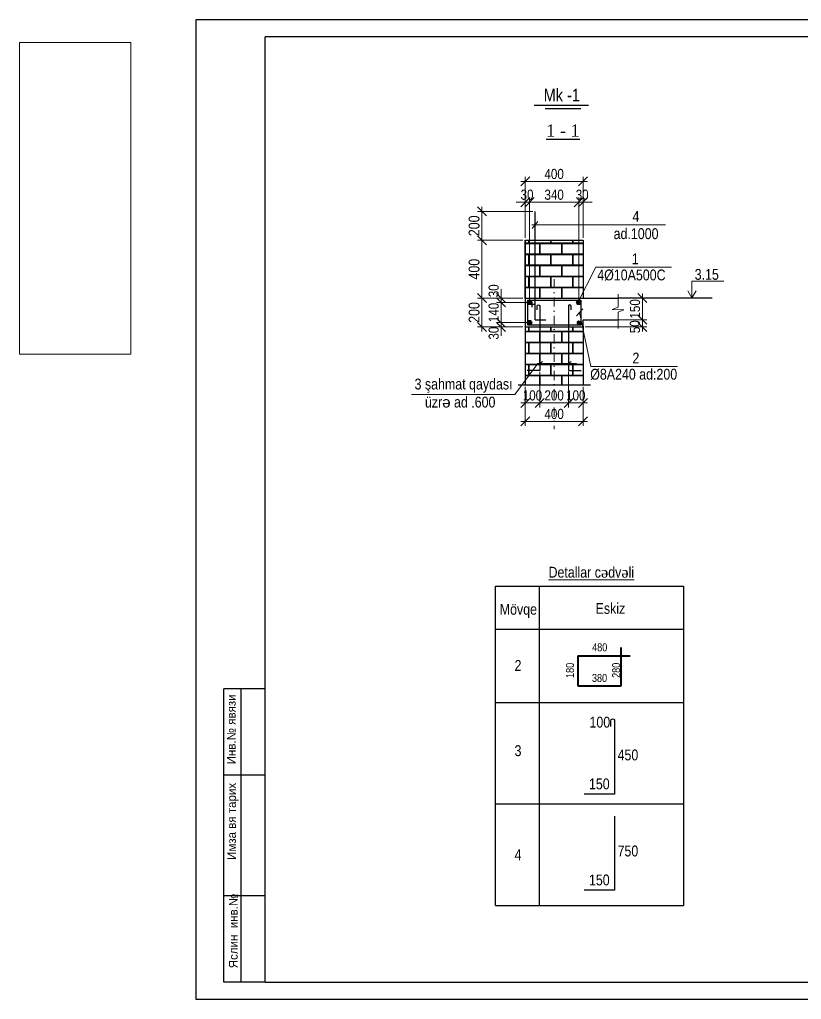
# Model space of a CAD drawing. Header units: millimetres. Extents: x 1321639 to 1366864, y -922319 to -736703.
# Drawn here: x 1323564 to 1345214, y -890723 to -863588 of the extents above; entities that cross this region are included whole.
import ezdxf

# ---------------------------------------------------------------- set-up
doc = ezdxf.new("R2010")
doc.units = ezdxf.units.MM
for name, pattern in [('DASHDOT', [25.4, 12.7, -6.35, 0, -6.35]), ('DASHDOTX2', [50.8, 25.4, -12.7, 0, -12.7]), ('Dot & Dashed', [469.194434, 246.944437, -123.472219, 0, -98.777778])]:
    doc.linetypes.add(name, pattern=pattern)
for name, color, linetype, lineweight in [('ARMATUR', 7, 'Continuous', 30), ('Ox xetti', 1, 'DASHDOT', 18), ('РАЗМЕРЫ', 80, 'Continuous', 9)]:
    doc.layers.add(name, color=color, linetype=linetype, lineweight=lineweight)
doc.styles.add('CP_ATTR', font='A3TI(LA).TTF')
doc.styles.add('style1', font='A3TI(LA).TTF', dxfattribs={"height": 200})
doc.styles.add('style6', font='ARIALN.TTF', dxfattribs={"height": 300})
doc.styles.add('Times New  Roman', font='times.ttf')
doc.styles.add('yazitipi', font='ARIALN.TTF')
doc.dimstyles.new('DIM_100', dxfattribs={"dimscale": 100, "dimtxt": 250, "dimasz": 2.5, "dimexe": 1.25, "dimexo": 0.625, "dimtad": 1, "dimdec": 0, "dimtxsty": 'style1', "dimblk": 'OBLIQUE', "dimcen": 2.5, "dimdle": 1.25, "dimclrd": 251, "dimclre": 251, "dimaunit": 1, "dimadec": 3, "dimazin": 0, "dimtfac": 1, "dimtdec": 0, "dimtmove": 1, "dimatfit": 3, "dimfxl": 1.25, "dimlwd": 5, "dimlwe": 5, "dimarcsym": 0})
doc.dimstyles.new('sevda', dxfattribs={"dimscale": 100, "dimtxt": 2.8, "dimasz": 2.5, "dimexe": 1.25, "dimexo": 0.625, "dimtad": 1, "dimtxsty": 'yazitipi', "dimblk": 'OBLIQUE', "dimcen": 2.5, "dimdle": 1.25, "dimclrd": 253, "dimclre": 253, "dimclrt": 73, "dimaunit": 1, "dimadec": 3, "dimazin": 0, "dimtfac": 1, "dimtmove": 1, "dimatfit": 3, "dimfxl": 1, "dimlwd": 13, "dimlwe": 13, "dimarcsym": 0})
pattern_1 = [(0, (337324.07, -47743.4), (304.8, 304.8), [595.3125, -14.2875]), (0, (337019.27, -47729.12), (304.8, 304.8), [595.3125, -14.2875]), (90, (337324.07, -47743.4), (-304.8, 304.8), [-319.0875, 290.5125]), (90, (337309.8, -47743.4), (-304.8, 304.8), [-319.0875, 290.5125])]

# ---------------------------------------------------------------- blocks, each defined once
blk = doc.blocks.new('_Oblique')
at = {"color": 0, "linetype": 'ByBlock', "lineweight": -2}
blk.add_line((-0.5, -0.5), (0.5, 0.5), dxfattribs=at)
blk = doc.blocks.new('*D147')
at = {"color": 251, "lineweight": 5, "ltscale": 15, "transparency": 16777216}
for p, q in [((1337503, -871299), (1336242, -871299)), ((1337503, -872099), (1336242, -872099))]:
    blk.add_line(p, q, dxfattribs=at)
at = {"color": 251, "linetype": 'ByBlock', "lineweight": 5, "ltscale": 15, "transparency": 16777216}
blk.add_line((1336367, -871174), (1336367, -872224), dxfattribs=at)
at = {"layer": 'Defpoints', "color": 0, "lineweight": 30, "ltscale": 15, "transparency": 16777216}
for p in [(1337566, -871299), (1336367, -872099), (1337566, -872099)]:
    blk.add_point(p, dxfattribs=at)
at = {"color": 251, "lineweight": 5, "ltscale": 15, "transparency": 16777216, "xscale": 250, "yscale": 250, "zscale": 250}
for p, rotation in [((1336367, -871299), 90), ((1336367, -872099), 270)]:
    blk.add_blockref('_Oblique', p, dxfattribs=dict(at, rotation=rotation))
at = {"color": 0, "lineweight": 15, "ltscale": 15, "transparency": 16777216, "insert": (1336151, -871699), "char_height": 300, "attachment_point": 5, "rotation": 90, "style": 'style6'}
blk.add_mtext('200', dxfattribs=at)
blk = doc.blocks.new('*D104')
at = {"color": 251, "linetype": 'ByBlock', "lineweight": 5, "ltscale": 15, "transparency": 16777216}
blk.add_line((1336367, -869574), (1336367, -871424), dxfattribs=at)
at = {"color": 251, "lineweight": 5, "ltscale": 15, "transparency": 16777216}
for p, q in [((1337503, -869699), (1336242, -869699)), ((1337503, -871299), (1336242, -871299))]:
    blk.add_line(p, q, dxfattribs=at)
at = {"layer": 'Defpoints', "color": 0, "lineweight": 30, "ltscale": 15, "transparency": 16777216}
for p in [(1337566, -869699), (1336367, -871299), (1337566, -871299)]:
    blk.add_point(p, dxfattribs=at)
at = {"color": 251, "lineweight": 5, "ltscale": 15, "transparency": 16777216, "xscale": 250, "yscale": 250, "zscale": 250}
for p, rotation in [((1336367, -869699), 90), ((1336367, -871299), 270)]:
    blk.add_blockref('_Oblique', p, dxfattribs=dict(at, rotation=rotation))
at = {"color": 0, "lineweight": 15, "ltscale": 15, "transparency": 16777216, "insert": (1336151, -870499), "char_height": 300, "attachment_point": 5, "rotation": 90, "style": 'style6'}
blk.add_mtext('400', dxfattribs=at)
blk = doc.blocks.new('dfvdvbvrtb')
at = {"lineweight": 25}
for p, q in [((1482917, -118590), (1523117, -118590)), ((1484917, -137990), (1483717, -137990)), ((1484917, -140490), (1483719, -140490)), ((1484917, -143990), (1483719, -143990)), ((1484917, -146490), (1483717, -146490)), ((1523117, -146990), (1482917, -146990))]:
    blk.add_line(p, q, dxfattribs=at)
at = {"color": 1, "lineweight": 25}
blk.add_line((1482917, -146990), (1482917, -118590), dxfattribs=at)
at = {"lineweight": 25, "ltscale": 15}
for p, q in [((1522617, -119090), (1484916, -119090)), ((1484917, -146490), (1522617, -146490))]:
    blk.add_line(p, q, dxfattribs=at)
at = {"color": 1, "lineweight": 25, "ltscale": 15}
blk.add_line((1484917, -146490), (1484917, -119089), dxfattribs=at)
at = {"lineweight": 25, "ltscale": 0.25}
for p, q in [((1483717, -146490), (1483717, -137990)), ((1484217, -146491), (1484217, -137990))]:
    blk.add_line(p, q, dxfattribs=at)
at = {"lineweight": 25, "char_height": 250, "width": 5959.93, "attachment_point": 1, "rotation": 90, "style": 'CP_ATTR'}
for s, insert in [('\\pt3143;Инв.№ явязи', (1483809, -140177)), ('\\pt3143;Имза вя тарих', (1483818, -142947)), ('\\pt3143;Яслин  инв.№', (1483868, -146089))]:
    blk.add_mtext(s, dxfattribs=dict(at, insert=insert))
blk = doc.blocks.new('*D124')
at = {"color": 253, "lineweight": 13, "transparency": 16777216}
for p, q in [((1340200, -871299), (1340936, -871299)), ((1340811, -871174), (1340811, -872024)), ((1340200, -871899), (1340936, -871899))]:
    blk.add_line(p, q, dxfattribs=at)
at = {"layer": 'Defpoints', "color": 0, "lineweight": 30, "transparency": 16777216}
for p in [(1340138, -871299), (1340138, -871899), (1340811, -871899)]:
    blk.add_point(p, dxfattribs=at)
at = {"color": 253, "lineweight": 13, "transparency": 16777216, "xscale": 250, "yscale": 250, "zscale": 250}
for p, rotation in [((1340811, -871299), 90), ((1340811, -871899), 270)]:
    blk.add_blockref('_Oblique', p, dxfattribs=dict(at, rotation=rotation))
at = {"color": 73, "transparency": 16777216, "insert": (1340606, -871599), "char_height": 280, "attachment_point": 5, "rotation": 90, "style": 'yazitipi'}
blk.add_mtext('{\\C256;150}', dxfattribs=at)
blk = doc.blocks.new('*D33')
at = {"color": 253, "lineweight": 13, "transparency": 16777216}
for p, q in [((1340811, -872224), (1340811, -871774)), ((1339228, -871899), (1340936, -871899)), ((1339228, -872099), (1340936, -872099))]:
    blk.add_line(p, q, dxfattribs=at)
at = {"layer": 'Defpoints', "color": 0, "lineweight": 30, "transparency": 16777216}
for p in [(1339166, -871899), (1339166, -872099), (1340811, -871899)]:
    blk.add_point(p, dxfattribs=at)
at = {"color": 253, "lineweight": 13, "transparency": 16777216, "xscale": 250, "yscale": 250, "zscale": 250}
for p, rotation in [((1340811, -871899), 90), ((1340811, -872099), 270)]:
    blk.add_blockref('_Oblique', p, dxfattribs=dict(at, rotation=rotation))
at = {"color": 73, "transparency": 16777216, "insert": (1340606, -872094), "char_height": 280, "attachment_point": 5, "rotation": 90, "style": 'yazitipi'}
blk.add_mtext('{\\C256;50}', dxfattribs=at)
blk = doc.blocks.new('*D125')
at = {"color": 253, "lineweight": 13, "transparency": 16777216}
for p, q in [((1337503, -871299), (1336773, -871299)), ((1336898, -871299), (1336898, -871049)), ((1336898, -871419), (1336898, -871299)), ((1337623, -871419), (1336773, -871419)), ((1336898, -871419), (1336898, -871669))]:
    blk.add_line(p, q, dxfattribs=at)
at = {"layer": 'Defpoints', "color": 0, "lineweight": 30, "transparency": 16777216}
for p in [(1336898, -871299), (1337566, -871299), (1337686, -871419)]:
    blk.add_point(p, dxfattribs=at)
at = {"color": 253, "lineweight": 13, "transparency": 16777216, "xscale": 250, "yscale": 250, "zscale": 250}
for p, rotation in [((1336898, -871299), 270), ((1336898, -871419), 90)]:
    blk.add_blockref('_Oblique', p, dxfattribs=dict(at, rotation=rotation))
at = {"color": 73, "transparency": 16777216, "insert": (1336693, -871098), "char_height": 280, "attachment_point": 5, "rotation": 90, "style": 'yazitipi'}
blk.add_mtext('{\\C256;30}', dxfattribs=at)
blk = doc.blocks.new('*D126')
at = {"color": 253, "lineweight": 13, "transparency": 16777216}
for p, q in [((1336898, -871979), (1336898, -871729)), ((1337623, -871979), (1336773, -871979)), ((1337503, -872099), (1336773, -872099)), ((1336898, -871979), (1336898, -872099)), ((1336898, -872099), (1336898, -872349))]:
    blk.add_line(p, q, dxfattribs=at)
at = {"layer": 'Defpoints', "color": 0, "lineweight": 30, "transparency": 16777216}
for p in [(1336898, -872099), (1337566, -872099), (1337686, -871979)]:
    blk.add_point(p, dxfattribs=at)
at = {"color": 253, "lineweight": 13, "transparency": 16777216, "xscale": 250, "yscale": 250, "zscale": 250}
for p, rotation in [((1336898, -871979), 270), ((1336898, -872099), 90)]:
    blk.add_blockref('_Oblique', p, dxfattribs=dict(at, rotation=rotation))
at = {"color": 73, "transparency": 16777216, "insert": (1336693, -872271), "char_height": 280, "attachment_point": 5, "rotation": 90, "style": 'yazitipi'}
blk.add_mtext('{\\C256;30}', dxfattribs=at)
blk = doc.blocks.new('*D34')
at = {"color": 253, "lineweight": 13, "transparency": 16777216}
for p, q in [((1336898, -871294), (1336898, -872104)), ((1337623, -871419), (1336773, -871419)), ((1337623, -871979), (1336773, -871979))]:
    blk.add_line(p, q, dxfattribs=at)
at = {"layer": 'Defpoints', "color": 0, "lineweight": 30, "transparency": 16777216}
for p in [(1337686, -871419), (1336898, -871979), (1337686, -871979)]:
    blk.add_point(p, dxfattribs=at)
at = {"color": 253, "lineweight": 13, "transparency": 16777216, "xscale": 250, "yscale": 250, "zscale": 250}
for p, rotation in [((1336898, -871419), 90), ((1336898, -871979), 270)]:
    blk.add_blockref('_Oblique', p, dxfattribs=dict(at, rotation=rotation))
at = {"color": 73, "transparency": 16777216, "insert": (1336693, -871699), "char_height": 280, "attachment_point": 5, "rotation": 90, "style": 'yazitipi'}
blk.add_mtext('{\\C256;140}', dxfattribs=at)
blk = doc.blocks.new('*D127')
at = {"color": 253, "lineweight": 13, "transparency": 16777216}
for p, q in [((1337966, -873371), (1337966, -874328)), ((1337566, -873756), (1337566, -874328)), ((1338091, -874203), (1337441, -874203))]:
    blk.add_line(p, q, dxfattribs=at)
at = {"layer": 'Defpoints', "color": 0, "lineweight": 30, "transparency": 16777216}
for p in [(1337966, -873308), (1337566, -873694), (1337566, -874203)]:
    blk.add_point(p, dxfattribs=at)
at = {"color": 253, "lineweight": 13, "transparency": 16777216, "xscale": 250, "yscale": 250, "zscale": 250, "rotation": 180}
blk.add_blockref('_Oblique', (1337566, -874203), dxfattribs=at)
at = {"color": 253, "lineweight": 13, "transparency": 16777216, "xscale": 250, "yscale": 250, "zscale": 250}
blk.add_blockref('_Oblique', (1337966, -874203), dxfattribs=at)
at = {"color": 73, "transparency": 16777216, "insert": (1337766, -873997), "char_height": 280, "attachment_point": 5, "style": 'yazitipi'}
blk.add_mtext('{\\C256;100}', dxfattribs=at)
blk = doc.blocks.new('*D35')
at = {"color": 253, "lineweight": 13, "transparency": 16777216}
for p, q in [((1338766, -873756), (1338766, -874328)), ((1339166, -873756), (1339166, -874328)), ((1339291, -874203), (1338641, -874203))]:
    blk.add_line(p, q, dxfattribs=at)
at = {"layer": 'Defpoints', "color": 0, "lineweight": 30, "transparency": 16777216}
for p in [(1338766, -873694), (1339166, -873694), (1338766, -874203)]:
    blk.add_point(p, dxfattribs=at)
at = {"color": 253, "lineweight": 13, "transparency": 16777216, "xscale": 250, "yscale": 250, "zscale": 250, "rotation": 180}
blk.add_blockref('_Oblique', (1338766, -874203), dxfattribs=at)
at = {"color": 253, "lineweight": 13, "transparency": 16777216, "xscale": 250, "yscale": 250, "zscale": 250}
blk.add_blockref('_Oblique', (1339166, -874203), dxfattribs=at)
at = {"color": 73, "transparency": 16777216, "insert": (1338966, -873997), "char_height": 280, "attachment_point": 5, "style": 'yazitipi'}
blk.add_mtext('{\\C256;100}', dxfattribs=at)
blk = doc.blocks.new('*D36')
at = {"color": 253, "lineweight": 13, "transparency": 16777216}
for p, q in [((1337966, -873340), (1337966, -874328)), ((1338766, -873340), (1338766, -874328)), ((1338891, -874203), (1337841, -874203))]:
    blk.add_line(p, q, dxfattribs=at)
at = {"layer": 'Defpoints', "color": 0, "lineweight": 30, "transparency": 16777216}
for p in [(1337966, -873277), (1338766, -873277), (1337966, -874203)]:
    blk.add_point(p, dxfattribs=at)
at = {"color": 253, "lineweight": 13, "transparency": 16777216, "xscale": 250, "yscale": 250, "zscale": 250, "rotation": 180}
blk.add_blockref('_Oblique', (1337966, -874203), dxfattribs=at)
at = {"color": 253, "lineweight": 13, "transparency": 16777216, "xscale": 250, "yscale": 250, "zscale": 250}
blk.add_blockref('_Oblique', (1338766, -874203), dxfattribs=at)
at = {"color": 73, "transparency": 16777216, "insert": (1338366, -873997), "char_height": 280, "attachment_point": 5, "style": 'yazitipi'}
blk.add_mtext('{\\C256;200}', dxfattribs=at)
blk = doc.blocks.new('*D37')
at = {"color": 253, "lineweight": 13, "transparency": 16777216}
for p, q in [((1337566, -873756), (1337566, -874841)), ((1339166, -873756), (1339166, -874841)), ((1337441, -874716), (1339291, -874716))]:
    blk.add_line(p, q, dxfattribs=at)
at = {"layer": 'Defpoints', "color": 0, "lineweight": 30, "transparency": 16777216}
for p in [(1337566, -873694), (1339166, -873694), (1339166, -874716)]:
    blk.add_point(p, dxfattribs=at)
at = {"color": 253, "lineweight": 13, "transparency": 16777216, "xscale": 250, "yscale": 250, "zscale": 250, "rotation": 180}
blk.add_blockref('_Oblique', (1337566, -874716), dxfattribs=at)
at = {"color": 253, "lineweight": 13, "transparency": 16777216, "xscale": 250, "yscale": 250, "zscale": 250}
blk.add_blockref('_Oblique', (1339166, -874716), dxfattribs=at)
at = {"color": 73, "transparency": 16777216, "insert": (1338366, -874511), "char_height": 280, "attachment_point": 5, "style": 'yazitipi'}
blk.add_mtext('{\\C256;400}', dxfattribs=at)
blk = doc.blocks.new('*D38')
at = {"color": 253, "lineweight": 13, "transparency": 16777216}
for p, q in [((1337566, -869636), (1337566, -868519)), ((1337686, -871356), (1337686, -868519)), ((1337566, -868644), (1337316, -868644)), ((1337686, -868644), (1337566, -868644)), ((1337686, -868644), (1337936, -868644))]:
    blk.add_line(p, q, dxfattribs=at)
at = {"layer": 'Defpoints', "color": 0, "lineweight": 30, "transparency": 16777216}
for p in [(1337566, -868644), (1337566, -869699), (1337686, -871419)]:
    blk.add_point(p, dxfattribs=at)
at = {"color": 253, "lineweight": 13, "transparency": 16777216, "xscale": 250, "yscale": 250, "zscale": 250}
blk.add_blockref('_Oblique', (1337566, -868644), dxfattribs=at)
at = {"color": 253, "lineweight": 13, "transparency": 16777216, "xscale": 250, "yscale": 250, "zscale": 250, "rotation": 180}
blk.add_blockref('_Oblique', (1337686, -868644), dxfattribs=at)
at = {"color": 73, "transparency": 16777216, "insert": (1337616, -868439), "char_height": 280, "attachment_point": 5, "style": 'yazitipi'}
blk.add_mtext('{\\C256;30}', dxfattribs=at)
blk = doc.blocks.new('*D39')
at = {"color": 253, "lineweight": 13, "transparency": 16777216}
for p, q in [((1337686, -869636), (1337686, -868519)), ((1339046, -869636), (1339046, -868519)), ((1337561, -868644), (1339171, -868644))]:
    blk.add_line(p, q, dxfattribs=at)
at = {"layer": 'Defpoints', "color": 0, "lineweight": 30, "transparency": 16777216}
for p in [(1339046, -868644), (1337686, -869699), (1339046, -869699)]:
    blk.add_point(p, dxfattribs=at)
at = {"color": 253, "lineweight": 13, "transparency": 16777216, "xscale": 250, "yscale": 250, "zscale": 250, "rotation": 180}
blk.add_blockref('_Oblique', (1337686, -868644), dxfattribs=at)
at = {"color": 253, "lineweight": 13, "transparency": 16777216, "xscale": 250, "yscale": 250, "zscale": 250}
blk.add_blockref('_Oblique', (1339046, -868644), dxfattribs=at)
at = {"color": 73, "transparency": 16777216, "insert": (1338366, -868439), "char_height": 280, "attachment_point": 5, "style": 'yazitipi'}
blk.add_mtext('{\\C256;340}', dxfattribs=at)
blk = doc.blocks.new('*D128')
at = {"color": 253, "lineweight": 13, "transparency": 16777216}
for p, q in [((1337566, -869636), (1337566, -867945)), ((1339166, -869636), (1339166, -867945)), ((1339291, -868070), (1337441, -868070))]:
    blk.add_line(p, q, dxfattribs=at)
at = {"layer": 'Defpoints', "color": 0, "lineweight": 30, "transparency": 16777216}
for p in [(1337566, -868070), (1337566, -869699), (1339166, -869699)]:
    blk.add_point(p, dxfattribs=at)
at = {"color": 253, "lineweight": 13, "transparency": 16777216, "xscale": 250, "yscale": 250, "zscale": 250, "rotation": 180}
blk.add_blockref('_Oblique', (1337566, -868070), dxfattribs=at)
at = {"color": 253, "lineweight": 13, "transparency": 16777216, "xscale": 250, "yscale": 250, "zscale": 250}
blk.add_blockref('_Oblique', (1339166, -868070), dxfattribs=at)
at = {"color": 73, "transparency": 16777216, "insert": (1338366, -867865), "char_height": 280, "attachment_point": 5, "style": 'yazitipi'}
blk.add_mtext('{\\C256;400}', dxfattribs=at)
blk = doc.blocks.new('*D40')
at = {"color": 253, "lineweight": 13, "transparency": 16777216}
for p, q in [((1339046, -871368), (1339046, -868519)), ((1339166, -869636), (1339166, -868519)), ((1339046, -868644), (1338796, -868644)), ((1339166, -868644), (1339046, -868644)), ((1339166, -868644), (1339416, -868644))]:
    blk.add_line(p, q, dxfattribs=at)
at = {"layer": 'Defpoints', "color": 0, "lineweight": 30, "transparency": 16777216}
for p in [(1339046, -868644), (1339166, -869699), (1339046, -871430)]:
    blk.add_point(p, dxfattribs=at)
at = {"color": 253, "lineweight": 13, "transparency": 16777216, "xscale": 250, "yscale": 250, "zscale": 250}
blk.add_blockref('_Oblique', (1339046, -868644), dxfattribs=at)
at = {"color": 253, "lineweight": 13, "transparency": 16777216, "xscale": 250, "yscale": 250, "zscale": 250, "rotation": 180}
blk.add_blockref('_Oblique', (1339166, -868644), dxfattribs=at)
at = {"color": 73, "transparency": 16777216, "insert": (1339143, -868439), "char_height": 280, "attachment_point": 5, "style": 'yazitipi'}
blk.add_mtext('{\\C256;30}', dxfattribs=at)
blk = doc.blocks.new('*D129')
at = {"color": 251, "linetype": 'ByBlock', "lineweight": 5, "ltscale": 15, "transparency": 16777216}
blk.add_line((1336367, -868774), (1336367, -869824), dxfattribs=at)
at = {"color": 251, "lineweight": 5, "ltscale": 15, "transparency": 16777216}
for p, q in [((1337776, -868899), (1336242, -868899)), ((1337503, -869699), (1336242, -869699))]:
    blk.add_line(p, q, dxfattribs=at)
at = {"layer": 'Defpoints', "color": 0, "lineweight": 30, "ltscale": 15, "transparency": 16777216}
for p in [(1337839, -868899), (1336367, -869699), (1337566, -869699)]:
    blk.add_point(p, dxfattribs=at)
at = {"color": 251, "lineweight": 5, "ltscale": 15, "transparency": 16777216, "xscale": 250, "yscale": 250, "zscale": 250}
for p, rotation in [((1336367, -868899), 90), ((1336367, -869699), 270)]:
    blk.add_blockref('_Oblique', p, dxfattribs=dict(at, rotation=rotation))
at = {"color": 0, "lineweight": 15, "ltscale": 15, "transparency": 16777216, "insert": (1336151, -869299), "char_height": 300, "attachment_point": 5, "rotation": 90, "style": 'style6'}
blk.add_mtext('200', dxfattribs=at)

msp = doc.modelspace()

# ---------------------------------------------------------------- hatches: boundary and pattern name
at = {"ltscale": 1.5}
h = msp.add_hatch(dxfattribs=at)
h.set_pattern_fill('AR-B816C', color=256, scale=1.5)
h.set_pattern_definition(pattern_1)
h.paths.add_polyline_path([(1339165.797, -869698.549), (1337838.674, -869698.549), (1337838.674, -871298.549), (1339165.757, -871298.549), (1339165.797, -871143.352)])
h.paths.add_polyline_path([(1337838.674, -869698.549), (1337565.797, -869698.549), (1337565.797, -871298.549), (1337838.674, -871298.549)])
at = {"ltscale": 25}
h = msp.add_hatch(color=256, dxfattribs=at)
edge = h.paths.add_edge_path()
edge.add_arc((1337685.797, -871418.549), 60.18, 0, 360)
h = msp.add_hatch(color=256, dxfattribs=at)
edge = h.paths.add_edge_path()
edge.add_arc((1339045.797, -871418.549), 60.18, 0, 360)
at = {"ltscale": 1.5}
h = msp.add_hatch(dxfattribs=at)
h.set_pattern_fill('AR-B816C', color=256, scale=1.5)
h.set_pattern_definition(pattern_1)
edge = h.paths.add_edge_path()
edge.add_line((1339165.797, -873698.521), (1339165.737, -872098.549))
edge.add_line((1339165.737, -872098.549), (1337565.797, -872098.549))
edge.add_line((1337565.797, -872098.565), (1337565.797, -873698.549))
edge.add_line((1337565.797, -873698.549), (1338611.272, -873698.549))
edge.add_line((1338611.272, -873698.549), (1338622.801, -873698.549))
edge.add_line((1338622.801, -873698.549), (1339165.797, -873698.549))
h.paths.add_polyline_path([(1339165.797, -873698.521), (1339165.757, -873493.26), (1339165.757, -873618.381), (1339165.797, -873693.972), (1339165.757, -872498.549)], flags=17)
at = {"ltscale": 25}
h = msp.add_hatch(color=256, dxfattribs=at)
edge = h.paths.add_edge_path()
edge.add_arc((1337685.797, -871978.549), 60.18, 0, 360)
h = msp.add_hatch(color=256, dxfattribs=at)
edge = h.paths.add_edge_path()
edge.add_arc((1339045.797, -871980.062), 60.18, 0, 360)

# ---------------------------------------------------------------- linework, layer by layer
at = {"color": 0}
for p, q in [((1337813.471, -865957.888), (1339317.16, -865957.888)), ((1338119.953, -866049.804), (1339101.665, -866049.804))]:
    msp.add_line(p, q, dxfattribs=at)
at = {"linetype": 'Dot & Dashed', "lineweight": 9, "ltscale": 15}
for p, q in [((1337744.218, -869275.133), (1341564.413, -869275.133)), ((1338993.353, -871479.396), (1339523.965, -870447.539)), ((1339523.965, -870447.539), (1341615.17, -870447.539)), ((1342182.901, -871298.549), (1342182.901, -870847.648)), ((1339065.717, -871699.664), (1339385.553, -873198.968)), ((1339385.553, -873198.968), (1341785.553, -873198.968))]:
    msp.add_line(p, q, dxfattribs=at)
at = {"lineweight": 9}
for p, q in [((1337917.742, -869177.889), (1337759.605, -869372.377)), ((1339164.786, -871596.292), (1338986.649, -871790.781))]:
    msp.add_line(p, q, dxfattribs=at)
at = {"color": 3, "lineweight": 25, "ltscale": 15}
for p, q in [((1337565.797, -869698.549), (1339165.757, -869698.549)), ((1337565.797, -869698.549), (1337565.797, -870498.549)), ((1337565.797, -871298.549), (1337565.797, -869698.549)), ((1337565.797, -869698.549), (1339165.797, -869698.549)), ((1339165.797, -869698.549), (1339165.797, -871298.549)), ((1337565.797, -870498.549), (1337565.797, -871298.549)), ((1337565.797, -871298.549), (1337565.797, -872098.549)), ((1337565.797, -872099.927), (1339165.757, -872099.927)), ((1339165.757, -872078.549), (1339165.757, -871898.549))]:
    msp.add_line(p, q, dxfattribs=at)
at = {"color": 0, "lineweight": 9, "ltscale": 15}
for p, q in [((1343066.223, -870828.9), (1342182.901, -870828.9)), ((1342182.901, -871295.378), (1342067.162, -871098.386)), ((1342182.901, -871295.378), (1342298.64, -871098.386)), ((1337274.994, -873967.702), (1334418.109, -873967.702))]:
    msp.add_line(p, q, dxfattribs=at)
at = {"color": 7, "lineweight": 15, "ltscale": 80}
msp.add_line((1337565.797, -871298.549), (1339165.757, -871298.549), dxfattribs=at)
for p, q in [((1339165.757, -871298.549), (1340137.923, -871298.549)), ((1339165.757, -871898.549), (1340137.923, -871898.549))]:
    msp.add_line(p, q)
at = {"lineweight": 25, "ltscale": 15}
msp.add_line((1342746.312, -871298.549), (1340137.923, -871298.549), dxfattribs=at)
at = {"lineweight": 9, "ltscale": 15}
for p, q in [((1337274.994, -873967.702), (1337914.572, -873111.982)), ((1337914.572, -873111.982), (1338989.004, -873111.982))]:
    msp.add_line(p, q, dxfattribs=at)
at = {"lineweight": 15, "ltscale": 15}
for p, q in [((1338041.403, -873054.491), (1337920.679, -873148.85)), ((1338837.222, -873054.491), (1338716.498, -873148.85))]:
    msp.add_line(p, q, dxfattribs=at)
at = {"color": 7, "lineweight": 25}
for p, q in [((1336746.681, -879274.943), (1341946.271, -879274.943)), ((1336746.681, -888123.93), (1336746.681, -879274.943)), ((1337962.901, -888123.93), (1337962.901, -879274.943)), ((1341946.271, -879274.943), (1341946.271, -888123.93)), ((1336746.681, -880467.93), (1341946.271, -880467.93)), ((1336746.681, -882495.93), (1341946.271, -882495.93)), ((1336746.681, -885309.93), (1341946.271, -885309.93)), ((1336746.681, -888123.93), (1341946.271, -888123.93))]:
    msp.add_line(p, q, dxfattribs=at)
at = {"color": 7, "lineweight": 40}
for p, q in [((1340224.404, -882042.308), (1340224.404, -880979.387)), ((1339020.465, -881207.51), (1340468.867, -881207.51)), ((1339020.465, -881207.51), (1339020.465, -882042.308)), ((1339020.465, -882042.308), (1340224.404, -882042.308))]:
    msp.add_line(p, q, dxfattribs=at)
at = {"lineweight": 15, "ltscale": 15}
msp.add_lwpolyline([(1323563.665, -864224.135), (1326648.053, -864224.135), (1326648.053, -872853.589), (1323563.665, -872853.589)], close=True, dxfattribs=at)
at = {"color": 0, "lineweight": 9, "ltscale": 15}
msp.add_lwpolyline([(1342182.901, -871295.378), (1342182.901, -870828.9)], dxfattribs=at)
at = {"color": 7, "lineweight": 15, "ltscale": 15}
msp.add_lwpolyline([(1340137.923, -871192.346), (1340137.923, -871556.371), (1339976.2, -871614.36), (1340298.517, -871621.863), (1340137.923, -871689.437), (1340137.923, -872141.786)], dxfattribs=at)
at = {"color": 3, "lineweight": 25, "ltscale": 15}
for points in [[(1337565.797, -872098.549), (1337565.797, -873698.549)], [(1339165.797, -872078.549), (1339165.797, -873698.549)], [(1337371.711, -873698.549), (1339371.711, -873698.549)]]:
    msp.add_lwpolyline(points, dxfattribs=at)
at = {"layer": 'ARMATUR'}
for p, q in [((1337625.131, -871357.883), (1339106.383, -871357.883)), ((1337625.131, -871357.883), (1337625.131, -872041.444)), ((1337820.535, -871478.73), (1337625.131, -871478.73)), ((1337747.815, -871418.549), (1337747.815, -871550.81)), ((1339106.383, -871357.883), (1339106.383, -872041.444)), ((1337625.131, -872041.444), (1339106.383, -872041.444))]:
    msp.add_line(p, q, dxfattribs=at)
for centre in [(1337685.797, -871418.549), (1339045.797, -871418.549), (1337685.797, -871978.549)]:
    msp.add_circle(centre, 60.18, dxfattribs=at)
at = {"layer": 'Ox xetti', "linetype": 'DASHDOTX2', "lineweight": 15, "ltscale": 10}
msp.add_line((1338365.757, -870775.837), (1338365.757, -874929.188), dxfattribs=at)
at = {"layer": 'РАЗМЕРЫ', "color": 0, "lineweight": 30, "ltscale": 15}
for p, q in [((1337838.674, -871898.549), (1337838.674, -868898.549)), ((1337896.818, -871625.176), (1337896.818, -871524.632)), ((1337966.76, -871508.274), (1337965.781, -873308.274)), ((1338764.834, -871508.274), (1338765.814, -873308.274)), ((1338834.736, -871625.176), (1338834.736, -871524.632)), ((1337838.674, -871898.549), (1338138.674, -871898.549)), ((1337965.781, -873308.274), (1337616.742, -873308.028)), ((1338765.814, -873308.274), (1339114.853, -873308.028)), ((1339932.839, -883162.152), (1339932.839, -883011.336)), ((1340037.751, -882986.799), (1340036.307, -885039.991)), ((1340036.307, -885039.991), (1339194.104, -885039.991)), ((1340037.751, -885647.047), (1340036.307, -887700.239)), ((1340036.307, -887700.239), (1339194.104, -887700.239))]:
    msp.add_line(p, q, dxfattribs=at)
for points in [[(1337896.818, -871524.632), (1337896.818, -871469.724), (1337966.777, -871484.331), (1337966.76, -871508.274)], [(1338834.736, -871524.632), (1338834.736, -871469.724), (1338764.778, -871484.331), (1338764.795, -871508.274)], [(1339932.839, -883011.336), (1339932.839, -882928.974), (1340037.777, -882950.885), (1340037.751, -882986.799)]]:
    msp.add_open_spline(points, degree=3, dxfattribs=at)

# ---------------------------------------------------------------- block references
at = {"xscale": 0.9554694104179444, "yscale": 0.9554694104179444, "zscale": 0.9554694104179444}
msp.add_blockref('dfvdvbvrtb', (-88427.806, -750278.649), dxfattribs=at)

# ---------------------------------------------------------------- texts
at = {"color": 0, "insert": (1338578.496, -865678.958), "char_height": 350, "attachment_point": 5, "style": 'style6'}
msp.add_mtext('{\\fArial Narrow|b0|i0|c238|p34;M}k {\\fArial Narrow|b0|i0|c162|p34;-\\fArial Narrow|b0|i0|c238|p34;1}', dxfattribs=at)
at = {"color": 0, "insert": (1338545.546, -866659.61), "char_height": 336, "width": 3851.02087, "attachment_point": 5, "style": 'Times New  Roman'}
msp.add_mtext('{\\fTimes New Roman|b0|i0|c238|p18;\\L 1 - 1}', dxfattribs=at)
at = {"char_height": 300, "attachment_point": 1, "style": 'style6'}
for s, insert, width in [('{\\fArial Narrow|b0|i0|c238|p34;           }4', (1339485.877, -868887.007), 7536.4305), ('{\\fArial Narrow|b0|i0|c238|p34;          }1', (1339561.188, -870063.575), 7536.4305), ('{\\fArial Narrow|b0|i0|c238|p34;           }2', (1339484.192, -872810.842), 7536.4305), (' 3 {\\fArial Narrow|b0|i0|c238|p34;şahmat qaydası \\P}    {\\fArial Narrow|b0|i0|c238|p34;üzr\\fArial|b0|i0|c238|p34;ə\\fArial Narrow|b0|i0|c238|p34; }аd {\\fArial Narrow|b0|i0|c238|p34;.6}00 ', (1334405.783, -873531.061), 12573.31765), ('\\A1;{\\fArial Narrow|b0|i0|c238|p34;100}', (1339345.483, -882895.81), 262.14067), ('\\A1;{\\fArial Narrow|b0|i0|c238|p34;450}', (1340123.041, -883802.639), 262.14067), ('\\A1;{\\fArial Narrow|b0|i0|c238|p34;150}', (1339330.877, -884604.668), 262.14067), ('\\A1;7{\\fArial Narrow|b0|i0|c238|p34;50}', (1340123.041, -886462.887), 262.14067), ('\\A1;{\\fArial Narrow|b0|i0|c238|p34;150}', (1339330.877, -887264.916), 262.14067)]:
    msp.add_mtext(s, dxfattribs=dict(at, insert=insert, width=width))
at = {"color": 0, "lineweight": 5, "ltscale": 15, "char_height": 300, "attachment_point": 3, "style": 'style6'}
for s, insert in [('ad.1000', (1341256.239, -869366.489)), ('Ø{\\fArial Narrow|b0|i0|c238|p34;8A240 }а{\\fArial Narrow|b0|i0|c238|p34;d}:{\\fArial Narrow|b0|i0|c238|p34;2}00  ', (1341773.509, -873258.941))]:
    msp.add_mtext(s, dxfattribs=dict(at, insert=insert))
at = {"color": 0, "lineweight": 5, "ltscale": 15, "insert": (1341451.972, -870509.503), "char_height": 300, "width": 826.33978, "attachment_point": 3, "style": 'style6'}
msp.add_mtext('4Ø1{\\fArial Narrow|b0|i0|c238|p34;0}A500C\\P   ', dxfattribs=at)
at = {"color": 0, "lineweight": 9, "ltscale": 15, "insert": (1342927.283, -870494.34), "char_height": 300, "width": 826.33978, "attachment_point": 3, "style": 'style6'}
msp.add_mtext('3.15', dxfattribs=at)
at = {"color": 0, "lineweight": 0, "insert": (1338211.394, -878742.739), "char_height": 300, "width": 2445.19556, "attachment_point": 1, "style": 'style6'}
msp.add_mtext('{\\fArial Narrow|b0|i0|c238|p34;\\LDetallar c\\fTimes New Roman|b0|i0|c238|p18;ə\\fArial Narrow|b0|i0|c238|p34;dv\\fTimes New Roman|b0|i0|c238|p18;ə\\fArial Narrow|b0|i0|c238|p34;li}', dxfattribs=at)
at = {"color": 0, "lineweight": 0, "insert": (1337375.726, -879964.059, -52.59), "char_height": 300, "attachment_point": 5, "style": 'style6'}
msp.add_mtext('{\\fArial Narrow|b0|i0|c238|p34;Mövqe}', dxfattribs=at)
at = {"color": 7, "style": 'style6'}
for s, insert, char_height, width, attachment_point in [('         Eskiz', (1340336.391, -879744.831), 300, 5710.48027, 3), ('{\\fArial Narrow|b0|i0|c186|p34;    \\fArial Narrow|b0|i0|c204|p34;\\H0.88x;4\\fArial Narrow|b0|i0|c238|p34;8\\fArial Narrow|b0|i0|c204|p34;0}', (1339100.126, -880862.085), 250, 2855.24014, 1), ('{\\fArial Narrow|b0|i0|c186|p34;    \\fArial Narrow|b0|i0|c204|p34;\\H1.2x;2}', (1336951.21, -881324.679), 250, 2855.24014, 1), ('{\\fArial Narrow|b0|i0|c186|p34;   \\fArial Narrow|b0|i0|c204|p34;\\H0.73333x;3\\fArial Narrow|b0|i0|c238|p34;8\\fArial Narrow|b0|i0|c204|p34;0}', (1339126.507, -881710.301), 300, 2855.24014, 1), ('{\\fArial Narrow|b0|i0|c186|p34;    \\fArial Narrow|b0|i0|c204|p34;\\H1.2x;3}', (1336951.21, -883684.201), 250, 2855.24014, 1), ('{\\fArial Narrow|b0|i0|c186|p34;    \\fArial Narrow|b0|i0|c204|p34;\\H1.2x;4}', (1336951.21, -886569.081), 250, 2855.24014, 1)]:
    msp.add_mtext(s, dxfattribs=dict(at, insert=insert, char_height=char_height, width=width, attachment_point=attachment_point))
at = {"color": 7, "width": 2855.24014, "attachment_point": 1, "rotation": 90, "style": 'style6'}
for s, insert, char_height in [('\\pxql;{\\fArial Narrow|b0|i0|c238|p34;            \\fArial Narrow|b0|i0|c204|p34;\\H0.73333x;1\\fArial Narrow|b0|i0|c238|p34;8\\fArial Narrow|b0|i0|c204|p34;0}', (1338694.364, -882967.945), 300), ('{\\fArial Narrow|b0|i0|c238|p34;            \\fArial Narrow|b0|i0|c204|p34;\\H1.1x;2\\fArial Narrow|b0|i0|c238|p34;8\\fArial Narrow|b0|i0|c204|p34;0}', (1339973.26, -882584.052), 200)]:
    msp.add_mtext(s, dxfattribs=dict(at, insert=insert, char_height=char_height))

# ---------------------------------------------------------------- dimensions: what is measured, and where the dimension line sits
for base, p1, p2, picture, middle in [((1337565.797, -868069.996), (1339165.797, -869698.549), (1337565.797, -869698.549), '*D128', (1338365.797, -867864.535)), ((1339045.797, -868644.005), (1337685.797, -869698.549), (1339045.797, -869698.549), '*D39', (1338365.797, -868438.544)), ((1337965.797, -874202.748), (1338765.797, -873277.314), (1337965.797, -873277.314), '*D36', (1338365.797, -873997.287)), ((1339165.797, -874716.472), (1337565.797, -873693.972), (1339165.797, -873693.972), '*D37', (1338365.797, -874511.011))]:
    dim = msp.add_linear_dim(base=base, p1=p1, p2=p2, text='{\\C256;<>}', dimstyle='sevda', override={"dimlfac": 0.25})
    dim.commit()
    dim.dimension.update_dxf_attribs({"geometry": picture, "text_midpoint": middle})
for base, p1, p2, picture, middle in [((1337565.797, -868644.005), (1337685.797, -871418.549), (1337565.797, -869698.549), '*D38', (1337615.799, -868644.005)), ((1339045.757, -868644.005), (1339165.757, -869698.549), (1339045.757, -871430.27), '*D40', (1339142.939, -868644.005)), ((1337565.797, -874202.748), (1337965.781, -873308.274), (1337565.797, -873693.972), '*D127', (1337765.789, -874202.748)), ((1338765.797, -874202.748), (1339165.797, -873693.972), (1338765.797, -873693.972), '*D35', (1338965.797, -874202.748))]:
    dim = msp.add_linear_dim(base=base, p1=p1, p2=p2, text='{\\C256;<>}', dimstyle='sevda', override={"dimlfac": 0.25})
    dim.commit()
    dim.dimension.update_dxf_attribs({"geometry": picture, "text_midpoint": middle, "dimtype": 160})
at = {"color": 7, "lineweight": 15, "ltscale": 15}
for base, p1, p2, picture, middle in [((1336366.855, -869698.549), (1337838.674, -868898.549), (1337565.797, -869698.549), '*D129', (1336151.183, -869298.549)), ((1336366.855, -871298.549), (1337565.797, -869698.549), (1337565.797, -871298.549), '*D104', (1336151.183, -870498.549)), ((1336366.855, -872098.549), (1337565.797, -871298.549), (1337565.797, -872098.549), '*D147', (1336151.183, -871698.549))]:
    dim = msp.add_linear_dim(base=base, p1=p1, p2=p2, angle=90, dimstyle='DIM_100', override={"dimlfac": 0.25, "dimtxsty": 'style6'}, dxfattribs=at)
    dim.commit()
    dim.dimension.update_dxf_attribs({"geometry": picture, "text_midpoint": middle})
for base, p1, p2, picture, middle in [((1336897.973, -871298.549), (1337685.797, -871418.549), (1337565.797, -871298.549), '*D125', (1336897.973, -871098.336)), ((1336897.973, -871978.549), (1337685.797, -871418.549), (1337685.797, -871978.549), '*D34', (1336897.973, -871698.549)), ((1340811.416, -871898.549), (1340137.923, -871298.549), (1340137.923, -871898.549), '*D124', (1340811.416, -871598.549)), ((1336897.973, -872098.549), (1337685.797, -871978.549), (1337565.797, -872098.549), '*D126', (1336897.973, -872270.904)), ((1340811.416, -871898.549), (1339165.797, -872098.549), (1339165.757, -871898.549), '*D33', (1340811.416, -872094.347))]:
    dim = msp.add_linear_dim(base=base, p1=p1, p2=p2, angle=90, text='{\\C256;<>}', dimstyle='sevda', override={"dimlfac": 0.25})
    dim.commit()
    dim.dimension.update_dxf_attribs({"geometry": picture, "text_midpoint": middle, "dimtype": 160})

doc.saveas('drawing.dxf')
